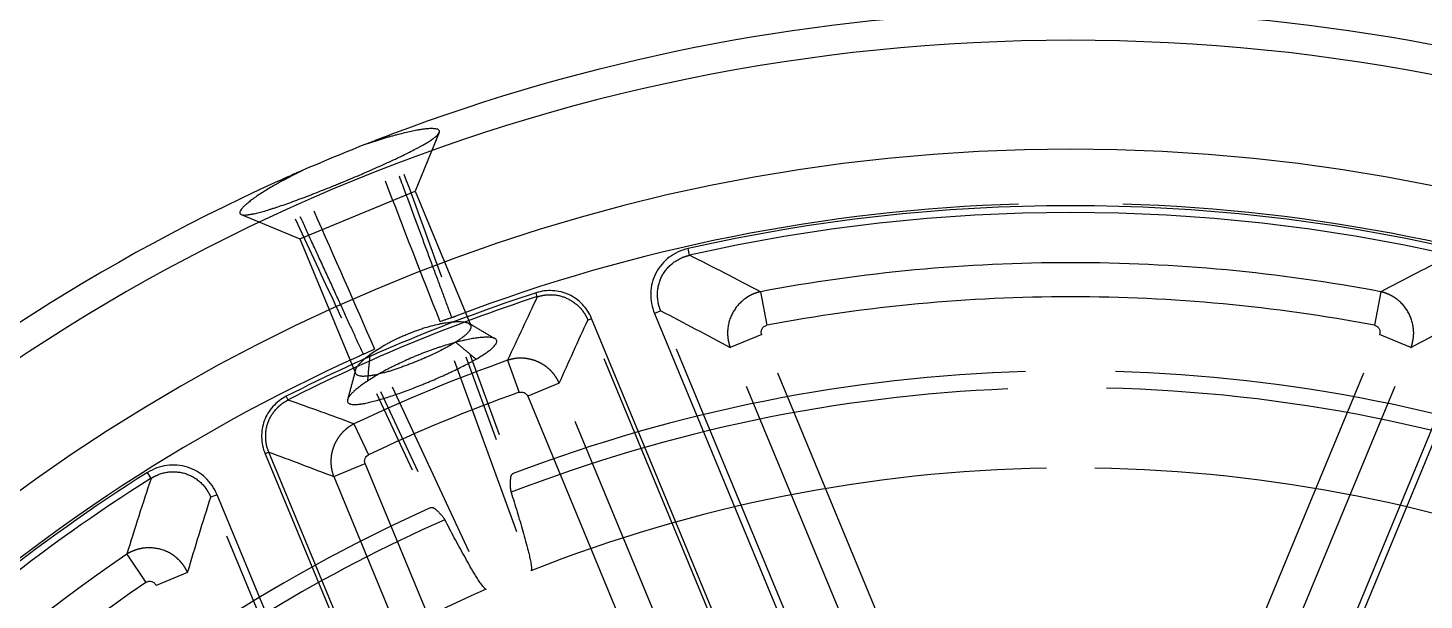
# Model space of a CAD drawing. Header units: millimetres. Extents: x 18 to 755, y 19 to 576.
# Drawn here: x 87.5 to 188.2, y 348 to 389.3 of the extents above; entities that cross this region are included whole.
import ezdxf

# ---------------------------------------------------------------- set-up
doc = ezdxf.new("R2010")
doc.units = ezdxf.units.MM
doc.layers.add('1', color=7, linetype='Continuous', true_color=0xffffff)

msp = doc.modelspace()

# ---------------------------------------------------------------- linework, layer by layer
at = {"layer": '1', "color": 7, "lineweight": -3}
for p, q in [((117.15, 381.75), (115.4, 377.52)), ((107.08, 374.08), (115.4, 377.52)), ((115.4, 377.52), (119.42, 367.82)), ((102.86, 375.83), (107.08, 374.08)), ((107.08, 374.08), (111.1, 364.37)), ((135.21, 372.89), (135.1, 373.37)), ((124.22, 369.89), (124.13, 370.17)), ((140.33, 370.26), (140.79, 367.84)), ((185.09, 370.26), (184.64, 367.84)), ((133.13, 368.88), (132.68, 368.69)), ((118.34, 368.5), (118.34, 368.5)), ((127.87, 368.21), (128.14, 368.33)), ((141.3, 336.55), (128.14, 368.33)), ((132.68, 368.69), (145.59, 337.51)), ((179.83, 337.51), (192.74, 368.69)), ((140.42, 367.16), (138.15, 366.22)), ((187.27, 366.22), (185, 367.16)), ((144.9, 340.47), (134.28, 366.1)), ((191.14, 366.1), (180.53, 340.47)), ((111.38, 365.62), (111.38, 365.62)), ((122.74, 352.94), (118.24, 365.27)), ((119.07, 365.57), (121.25, 359.6)), ((119.37, 365.68), (121.46, 359.95)), ((122.08, 365.31), (122.91, 362.99)), ((129.02, 365.44), (139.88, 339.21)), ((150.52, 342.79), (141.57, 364.39)), ((183.85, 364.39), (174.9, 342.79)), ((115.22, 357.37), (112.65, 362.9)), ((115.62, 357.27), (112.93, 363.03)), ((113.74, 363.4), (119.27, 351.51)), ((125.81, 363.66), (123.53, 362.72)), ((139.3, 363.45), (148.24, 341.85)), ((177.18, 341.85), (186.13, 363.45)), ((106.24, 362.44), (106.1, 362.71)), ((123.53, 362.72), (148.3, 302.91)), ((110.99, 360.72), (112.05, 358.49)), ((149.43, 306.62), (126.95, 360.89)), ((104.85, 358.68), (104.58, 358.57)), ((104.58, 358.57), (117.74, 326.79)), ((116.86, 329.67), (104.85, 358.68)), ((109.53, 356.92), (111.8, 357.86)), ((136.58, 298.05), (111.8, 357.86)), ((96.35, 356.79), (96.09, 357.21)), ((109.53, 356.92), (133.15, 299.88)), ((101.11, 355.61), (100.66, 355.42)), ((114.02, 324.44), (101.11, 355.61)), ((101.8, 352.65), (112.42, 327.02)), ((94.59, 351.31), (95.98, 349.28)), ((98.99, 350), (96.71, 349.06))]:
    msp.add_line(p, q, dxfattribs=at)
for radius, start, end in [(139, 91.7992, 110.7008), (139, 69.2992, 88.2008), (136.86, 90, 270), (136.86, 270, 90), (139, 111.311, 113.689), (129, 90, 270), (129, 270, 90), (139, 114.2992, 133.2008), (125.09, 91.7262, 110.7738), (124.92, 77.2304, 102.7696), (124.43, 77.2304, 102.7696), (125.09, 69.2262, 88.2738), (120.81, 90, 100.6761), (120.81, 79.3239, 90), (124.75, 108.0132, 116.985), (124.46, 108.0132, 116.985), (118.35, 90, 100.6761), (118.35, 79.3239, 90), (125.09, 114.2262, 133.2738), (120.81, 109.6512, 115.347), (113, 91.6481, 110.8519), (113, 69.1481, 88.3519), (118.35, 109.6512, 115.347), (111.79, 92.3205, 111.172), (111.79, 68.828, 88.672), (124.92, 122.2304, 147.7696), (124.43, 122.2304, 147.7696), (106, 90.9437, 111.5563), (106, 68.4437, 89.0563), (113, 114.1481, 133.3519), (111.79, 113.828, 128.4208), (120.81, 124.3239, 145.6761), (118.35, 124.3239, 145.6761), (106, 113.4437, 134.0563)]:
    msp.add_arc((162.71, 251.54), radius, start, end, dxfattribs=at)
for points, knots in [([(117.15, 381.75), (117.16, 381.78), (117.17, 381.81), (117.16, 381.87), (117.13, 381.92), (117.07, 381.96), (117, 381.99), (116.95, 382), (116.88, 382.01), (116.86, 382.01), (116.83, 382.02), (116.78, 382.02), (116.73, 382.02), (116.62, 382.03), (116.46, 382.03), (116.26, 382.01), (116.05, 381.99), (115.94, 381.97), (115.79, 381.95), (115.76, 381.94), (115.69, 381.93), (115.66, 381.93), (115.56, 381.91), (115.5, 381.9), (115.29, 381.86), (115.01, 381.8), (114.7, 381.73), (114.38, 381.65), (114.21, 381.61), (113.99, 381.55), (113.95, 381.54), (113.86, 381.52), (113.81, 381.5), (113.68, 381.47), (113.59, 381.44), (113.31, 381.36), (112.93, 381.25), (112.54, 381.12), (112.14, 380.99), (111.93, 380.92), (111.72, 380.85)], [0, 0, 0, 0, 0.0625, 0.0625, 0.125, 0.1875, 0.1875, 0.25, 0.25, 0.265625, 0.265625, 0.28125, 0.3125, 0.3125, 0.375, 0.4375, 0.4375, 0.5, 0.5, 0.515625, 0.515625, 0.53125, 0.53125, 0.5625, 0.5625, 0.625, 0.6875, 0.6875, 0.75, 0.75, 0.765625, 0.765625, 0.78125, 0.78125, 0.8125, 0.8125, 0.875, 0.9375, 0.9375, 1, 1, 1, 1]), ([(102.86, 375.83), (102.89, 375.81), (102.94, 375.8), (103.04, 375.79), (103.17, 375.79), (103.33, 375.81), (103.46, 375.83), (103.51, 375.83), (103.58, 375.85), (103.61, 375.85), (103.66, 375.86), (103.68, 375.87), (103.82, 375.89), (104.05, 375.95), (104.31, 376.01), (104.58, 376.09), (104.73, 376.13), (104.96, 376.21), (105.03, 376.23), (105.15, 376.27), (105.19, 376.28), (105.28, 376.31), (105.32, 376.32), (105.53, 376.39), (105.88, 376.51), (106.24, 376.64), (106.62, 376.77), (106.82, 376.85), (107.12, 376.96), (107.22, 377), (107.37, 377.05), (107.42, 377.07), (107.53, 377.11), (107.58, 377.13), (107.84, 377.23), (108.26, 377.4), (108.69, 377.57), (109.13, 377.74), (109.35, 377.83), (109.63, 377.94), (109.68, 377.96), (109.8, 378.01), (109.96, 378.08), (110.13, 378.15), (110.46, 378.28), (110.9, 378.47), (111.34, 378.65), (111.66, 378.79), (111.77, 378.84), (111.93, 378.91), (111.99, 378.93), (112.09, 378.98), (112.15, 379), (112.41, 379.12), (112.62, 379.21), (113.02, 379.39), (113.42, 379.57), (113.8, 379.75), (114.03, 379.85), (114.07, 379.88), (114.17, 379.92), (114.21, 379.94), (114.34, 380), (114.43, 380.05), (114.69, 380.17), (115.02, 380.33), (115.31, 380.49), (115.53, 380.6), (115.63, 380.65), (115.73, 380.71), (115.8, 380.74), (115.83, 380.76), (115.99, 380.85), (116.1, 380.92), (116.32, 381.05), (116.52, 381.17), (116.68, 381.29), (116.79, 381.37), (116.82, 381.4), (116.87, 381.43), (116.89, 381.45), (116.92, 381.47), (116.93, 381.48), (117, 381.54), (117.08, 381.63), (117.13, 381.71), (117.15, 381.75)], [0, 0, 0, 0, 0.03125, 0.03125, 0.0625, 0.09375, 0.09375, 0.109375, 0.109375, 0.117188, 0.117188, 0.125, 0.125, 0.15625, 0.1875, 0.1875, 0.21875, 0.21875, 0.234375, 0.234375, 0.242188, 0.242188, 0.25, 0.25, 0.28125, 0.3125, 0.3125, 0.34375, 0.34375, 0.359375, 0.359375, 0.367188, 0.367188, 0.375, 0.375, 0.40625, 0.4375, 0.4375, 0.46875, 0.46875, 0.476563, 0.476563, 0.484375, 0.5, 0.5, 0.53125, 0.5625, 0.5625, 0.578125, 0.578125, 0.585938, 0.585938, 0.59375, 0.59375, 0.625, 0.625, 0.65625, 0.6875, 0.6875, 0.695313, 0.695313, 0.703125, 0.703125, 0.71875, 0.71875, 0.75, 0.78125, 0.78125, 0.796875, 0.804688, 0.804688, 0.8125, 0.8125, 0.84375, 0.84375, 0.875, 0.90625, 0.90625, 0.921875, 0.921875, 0.929688, 0.929688, 0.9375, 0.9375, 0.96875, 1, 1, 1, 1]), ([(113.21, 381.42), (113.18, 381.41), (113.13, 381.39), (113.06, 381.37), (113.01, 381.35), (112.99, 381.34), (112.95, 381.33), (112.93, 381.32), (112.87, 381.29), (112.78, 381.26), (112.69, 381.23), (112.63, 381.2), (112.62, 381.2), (112.6, 381.19), (112.56, 381.18), (112.52, 381.16), (112.45, 381.13), (112.4, 381.11), (112.32, 381.08), (112.3, 381.07), (112.25, 381.05), (112.22, 381.04), (112.19, 381.03)], [0, 0, 0, 0, 0.125, 0.25, 0.25, 0.3125, 0.3125, 0.375, 0.375, 0.5, 0.625, 0.625, 0.65625, 0.65625, 0.6875, 0.75, 0.75, 0.875, 0.875, 0.9375, 0.9375, 1, 1, 1, 1]), ([(113.21, 381.42), (113.23, 381.43), (113.25, 381.44), (113.29, 381.45), (113.3, 381.46), (113.33, 381.47), (113.36, 381.48), (113.4, 381.5), (113.42, 381.51), (113.43, 381.51), (113.45, 381.52), (113.46, 381.52), (113.48, 381.53), (113.5, 381.54), (113.54, 381.55), (113.56, 381.56), (113.58, 381.56)], [0, 0, 0, 0, 0.25, 0.25, 0.375, 0.375, 0.5, 0.625, 0.625, 0.6875, 0.6875, 0.75, 0.75, 0.875, 0.875, 1, 1, 1, 1]), ([(107.33, 379.03), (107.13, 378.93), (106.94, 378.84), (106.56, 378.65), (106.19, 378.46), (105.85, 378.27), (105.59, 378.13), (105.47, 378.06), (105.35, 377.99), (105.27, 377.95), (105.23, 377.92), (105.03, 377.81), (104.88, 377.72), (104.6, 377.55), (104.33, 377.38), (104.09, 377.22), (103.91, 377.1), (103.86, 377.06), (103.78, 377.01), (103.75, 376.99), (103.7, 376.95), (103.68, 376.93), (103.55, 376.84), (103.46, 376.77), (103.3, 376.64), (103.15, 376.51), (103.03, 376.4), (102.95, 376.32), (102.93, 376.29), (102.9, 376.25), (102.89, 376.24), (102.87, 376.22), (102.86, 376.2), (102.82, 376.15), (102.79, 376.1), (102.76, 376.03), (102.74, 375.96), (102.76, 375.91), (102.8, 375.86), (102.82, 375.84), (102.86, 375.83)], [0, 0, 0, 0, 0.0625, 0.0625, 0.125, 0.1875, 0.1875, 0.21875, 0.234375, 0.234375, 0.25, 0.25, 0.3125, 0.3125, 0.375, 0.4375, 0.4375, 0.46875, 0.46875, 0.484375, 0.484375, 0.5, 0.5, 0.5625, 0.5625, 0.625, 0.6875, 0.6875, 0.71875, 0.71875, 0.734375, 0.734375, 0.75, 0.75, 0.8125, 0.8125, 0.875, 0.9375, 0.9375, 1, 1, 1, 1]), ([(105.51, 378.22), (105.53, 378.23), (105.55, 378.24), (105.58, 378.26), (105.6, 378.26), (105.65, 378.29), (105.69, 378.3), (105.73, 378.32), (105.75, 378.33), (105.78, 378.34), (105.8, 378.36), (105.83, 378.37), (105.85, 378.38), (105.86, 378.38), (105.87, 378.38)], [0, 0, 0, 0, 0.125, 0.125, 0.25, 0.25, 0.5, 0.5, 0.625, 0.625, 0.75, 0.875, 0.875, 1, 1, 1, 1]), ([(106.86, 378.83), (106.81, 378.8), (106.76, 378.78), (106.66, 378.74), (106.61, 378.72), (106.54, 378.68), (106.52, 378.67), (106.47, 378.65), (106.45, 378.64), (106.38, 378.61), (106.29, 378.57), (106.2, 378.53), (106.15, 378.51), (106.14, 378.51), (106.12, 378.5), (106.1, 378.49), (106.07, 378.47), (106.02, 378.45), (105.98, 378.43), (105.94, 378.41), (105.92, 378.41), (105.9, 378.4), (105.88, 378.39), (105.87, 378.38)], [0, 0, 0, 0, 0.125, 0.125, 0.25, 0.25, 0.3125, 0.3125, 0.375, 0.375, 0.5, 0.625, 0.625, 0.65625, 0.65625, 0.6875, 0.75, 0.75, 0.875, 0.875, 0.9375, 0.9375, 1, 1, 1, 1]), ([(114.25, 378.61), (114.33, 378.39), (114.55, 377.81), (114.89, 376.88), (115.29, 375.81), (115.67, 374.78), (116.04, 373.78), (116.4, 372.8), (116.75, 371.86), (117.09, 370.95), (117.42, 370.07), (117.73, 369.22), (117.94, 368.66), (118.04, 368.39)], [0, 0, 0, 0, 0.063697, 0.170721, 0.274768, 0.375839, 0.473933, 0.569052, 0.661194, 0.75036, 0.83655, 0.919763, 1, 1, 1, 1]), ([(110.11, 368.34), (109.9, 368.79), (109.69, 369.24), (108.58, 371.63), (107.68, 373.57), (106.78, 375.5)], [0, 0, 0, 0, 0.189502, 0.189502, 1, 1, 1, 1]), ([(111.67, 365.75), (111.55, 366.02), (111.3, 366.55), (110.92, 367.38), (110.53, 368.23), (110.13, 369.11), (109.71, 370.03), (109.28, 370.97), (108.83, 371.94), (108.37, 372.94), (107.9, 373.97), (107.48, 374.88), (107.22, 375.45), (107.12, 375.66)], [0, 0, 0, 0, 0.080058, 0.163122, 0.249192, 0.338269, 0.430351, 0.52544, 0.623534, 0.724635, 0.828742, 0.935855, 1, 1, 1, 1]), ([(135.1, 373.37), (134.85, 373.31), (134.62, 373.23), (134.16, 373.02), (133.95, 372.89), (133.55, 372.59), (133.37, 372.42), (133.04, 372.03), (132.9, 371.82), (132.67, 371.38), (132.58, 371.14), (132.45, 370.66), (132.42, 370.41), (132.4, 369.91), (132.42, 369.65), (132.51, 369.16), (132.58, 368.92), (132.68, 368.69)], [0, 0, 0, 0, 0.125, 0.125, 0.25, 0.25, 0.375, 0.375, 0.5, 0.5, 0.625, 0.625, 0.75, 0.75, 0.875, 0.875, 1, 1, 1, 1]), ([(133.13, 368.88), (133.13, 368.88), (133.12, 368.9), (133.11, 368.93), (133.1, 368.96), (133.09, 368.98), (133.08, 369.01), (133.07, 369.04), (133.06, 369.06), (133.05, 369.09), (133.04, 369.12), (133.03, 369.14), (133.03, 369.17), (133.02, 369.19), (133.01, 369.22), (133, 369.25), (133, 369.27), (132.99, 369.3), (132.98, 369.32), (132.98, 369.35), (132.97, 369.37), (132.97, 369.4), (132.96, 369.42), (132.95, 369.45), (132.95, 369.47), (132.94, 369.54), (132.92, 369.66), (132.9, 369.82), (132.89, 369.98), (132.89, 370.2), (132.92, 370.46), (132.98, 370.78), (133.08, 371.09), (133.21, 371.38), (133.37, 371.65), (133.56, 371.91), (133.79, 372.15), (134, 372.32), (134.17, 372.45), (134.31, 372.53), (134.45, 372.61), (134.56, 372.67), (134.64, 372.7), (134.68, 372.72), (134.72, 372.74), (134.77, 372.76), (134.81, 372.77), (134.86, 372.79), (134.91, 372.8), (134.96, 372.82), (135, 372.84), (135.05, 372.85), (135.11, 372.86), (135.16, 372.88), (135.19, 372.88), (135.21, 372.89)], [0, 0, 0, 0, 0.005659, 0.011286, 0.016878, 0.022437, 0.02796, 0.033448, 0.038899, 0.044313, 0.049689, 0.055026, 0.060325, 0.065584, 0.070802, 0.075979, 0.081115, 0.086208, 0.091258, 0.096265, 0.101228, 0.106146, 0.111019, 0.115846, 0.120626, 0.12536, 0.157659, 0.189335, 0.220311, 0.250518, 0.314126, 0.377185, 0.439354, 0.500319, 0.561196, 0.623295, 0.686301, 0.749876, 0.780092, 0.811087, 0.842791, 0.875128, 0.88387, 0.892769, 0.901823, 0.911026, 0.920377, 0.929871, 0.939504, 0.949273, 0.959173, 0.9692, 0.979349, 0.989618, 1, 1, 1, 1]), ([(128.14, 368.33), (128.06, 368.52), (127.97, 368.69), (127.75, 369.03), (127.62, 369.19), (127.34, 369.49), (127.19, 369.62), (126.86, 369.85), (126.69, 369.96), (126.32, 370.13), (126.13, 370.19), (125.74, 370.29), (125.53, 370.32), (125.13, 370.34), (124.93, 370.34), (124.53, 370.28), (124.33, 370.24), (124.13, 370.17)], [0, 0, 0, 0, 0.125, 0.125, 0.25, 0.25, 0.375, 0.375, 0.5, 0.5, 0.625, 0.625, 0.75, 0.75, 0.875, 0.875, 1, 1, 1, 1]), ([(124.22, 369.89), (124.23, 369.9), (124.25, 369.9), (124.27, 369.91), (124.3, 369.92), (124.32, 369.92), (124.35, 369.93), (124.37, 369.94), (124.4, 369.94), (124.42, 369.95), (124.44, 369.96), (124.47, 369.96), (124.49, 369.97), (124.52, 369.97), (124.54, 369.98), (124.57, 369.98), (124.59, 369.99), (124.62, 369.99), (124.64, 370), (124.66, 370), (124.69, 370.01), (124.71, 370.01), (124.74, 370.01), (124.76, 370.02), (124.78, 370.02), (124.81, 370.02), (124.83, 370.03), (124.86, 370.03), (124.88, 370.03), (124.9, 370.03), (124.93, 370.03), (124.95, 370.04), (124.97, 370.04), (125, 370.04), (125.02, 370.04), (125.04, 370.04), (125.07, 370.04), (125.09, 370.04), (125.11, 370.04), (125.14, 370.04), (125.16, 370.04), (125.18, 370.04), (125.2, 370.04), (125.23, 370.04), (125.25, 370.04), (125.27, 370.04), (125.29, 370.04), (125.4, 370.04), (125.59, 370.02), (125.87, 369.96), (126.13, 369.88), (126.38, 369.78), (126.62, 369.65), (126.85, 369.5), (127.07, 369.33), (127.22, 369.19), (127.3, 369.1), (127.34, 369.07), (127.37, 369.03), (127.4, 368.99), (127.43, 368.95), (127.47, 368.91), (127.5, 368.87), (127.53, 368.83), (127.56, 368.79), (127.59, 368.74), (127.62, 368.7), (127.64, 368.65), (127.67, 368.61), (127.7, 368.56), (127.73, 368.51), (127.75, 368.47), (127.78, 368.42), (127.8, 368.37), (127.82, 368.32), (127.85, 368.27), (127.86, 368.23), (127.87, 368.21)], [0, 0, 0, 0, 0.00581, 0.011608, 0.017395, 0.02317, 0.028932, 0.034682, 0.040418, 0.046141, 0.051851, 0.057546, 0.063227, 0.068893, 0.074544, 0.080179, 0.085799, 0.091402, 0.096989, 0.102559, 0.108113, 0.113648, 0.119166, 0.124666, 0.130148, 0.13561, 0.141054, 0.146479, 0.151884, 0.157269, 0.162634, 0.167978, 0.173302, 0.178605, 0.183886, 0.189146, 0.194383, 0.199599, 0.204792, 0.209963, 0.215111, 0.220235, 0.225337, 0.230414, 0.235468, 0.240497, 0.245503, 0.250483, 0.313717, 0.376586, 0.438835, 0.500224, 0.561617, 0.623872, 0.686748, 0.749991, 0.760914, 0.771952, 0.783105, 0.794369, 0.805741, 0.817219, 0.828801, 0.840482, 0.852261, 0.864134, 0.876098, 0.88815, 0.900286, 0.912503, 0.924798, 0.937167, 0.949607, 0.962113, 0.974684, 0.987314, 1, 1, 1, 1]), ([(140.33, 370.26), (140.32, 370.25), (140.3, 370.25), (140.28, 370.24), (140.25, 370.24), (140.23, 370.23), (140.2, 370.22), (140.17, 370.22), (140.15, 370.21), (140.12, 370.2), (140.1, 370.19), (140.07, 370.19), (140.05, 370.18), (140.02, 370.17), (140, 370.16), (139.97, 370.15), (139.95, 370.14), (139.93, 370.14), (139.9, 370.13), (139.88, 370.12), (139.85, 370.11), (139.83, 370.1), (139.81, 370.09), (139.78, 370.08), (139.76, 370.07), (139.74, 370.06), (139.72, 370.05), (139.69, 370.04), (139.67, 370.03), (139.65, 370.02), (139.63, 370), (139.61, 369.99), (139.58, 369.98), (139.56, 369.97), (139.54, 369.96), (139.52, 369.95), (139.5, 369.94), (139.48, 369.92), (139.46, 369.91), (139.44, 369.9), (139.42, 369.89), (139.4, 369.88), (139.38, 369.86), (139.36, 369.85), (139.34, 369.84), (139.32, 369.83), (139.31, 369.81), (139.29, 369.8), (139.27, 369.79), (139.25, 369.78), (139.23, 369.76), (139.22, 369.75), (139.2, 369.74), (139.18, 369.73), (139.08, 369.65), (138.91, 369.5), (138.68, 369.27), (138.49, 369.01), (138.32, 368.73), (138.18, 368.44), (138.07, 368.14), (138, 367.82), (137.97, 367.59), (137.96, 367.45), (137.96, 367.4), (137.96, 367.36), (137.96, 367.31), (137.96, 367.27), (137.96, 367.22), (137.96, 367.18), (137.96, 367.13), (137.96, 367.08), (137.97, 367.03), (137.97, 366.98), (137.97, 366.93), (137.98, 366.88), (137.99, 366.83), (138, 366.78), (138, 366.73), (138.01, 366.68), (138.03, 366.63), (138.04, 366.58), (138.05, 366.53), (138.06, 366.48), (138.08, 366.43), (138.09, 366.37), (138.11, 366.32), (138.13, 366.27), (138.14, 366.24), (138.15, 366.22)], [0, 0, 0, 0, 0.005214, 0.010417, 0.015608, 0.020787, 0.025954, 0.031108, 0.036248, 0.041374, 0.046486, 0.051583, 0.056664, 0.06173, 0.066779, 0.071811, 0.076826, 0.081824, 0.086803, 0.091764, 0.096705, 0.101628, 0.10653, 0.111412, 0.116273, 0.121113, 0.125932, 0.130728, 0.135502, 0.140253, 0.144981, 0.149686, 0.154366, 0.159022, 0.163653, 0.168259, 0.17284, 0.177394, 0.181923, 0.186425, 0.1909, 0.195347, 0.199767, 0.204159, 0.208523, 0.212858, 0.217165, 0.221442, 0.225689, 0.229907, 0.234095, 0.238252, 0.242379, 0.246475, 0.250539, 0.313975, 0.377045, 0.439327, 0.500425, 0.561427, 0.623616, 0.6866, 0.749954, 0.758257, 0.766687, 0.775244, 0.783923, 0.792724, 0.801643, 0.810677, 0.819824, 0.829081, 0.838444, 0.847912, 0.857479, 0.867144, 0.876903, 0.886752, 0.896688, 0.906707, 0.916806, 0.92698, 0.937227, 0.947541, 0.957921, 0.96836, 0.978856, 0.989404, 1, 1, 1, 1]), ([(187.27, 366.22), (187.28, 366.23), (187.28, 366.25), (187.29, 366.27), (187.3, 366.3), (187.31, 366.32), (187.32, 366.35), (187.33, 366.37), (187.33, 366.4), (187.34, 366.42), (187.35, 366.45), (187.36, 366.47), (187.36, 366.5), (187.37, 366.52), (187.38, 366.55), (187.38, 366.57), (187.39, 366.6), (187.39, 366.62), (187.4, 366.65), (187.41, 366.67), (187.41, 366.7), (187.42, 366.72), (187.42, 366.75), (187.42, 366.77), (187.43, 366.8), (187.43, 366.82), (187.44, 366.85), (187.44, 366.87), (187.44, 366.9), (187.45, 366.92), (187.45, 366.95), (187.45, 366.97), (187.45, 367), (187.46, 367.02), (187.46, 367.04), (187.46, 367.07), (187.46, 367.09), (187.46, 367.11), (187.46, 367.14), (187.46, 367.16), (187.46, 367.18), (187.47, 367.21), (187.47, 367.23), (187.47, 367.25), (187.47, 367.28), (187.47, 367.3), (187.47, 367.32), (187.47, 367.34), (187.47, 367.36), (187.46, 367.39), (187.46, 367.41), (187.46, 367.43), (187.46, 367.45), (187.46, 367.47), (187.45, 367.6), (187.42, 367.82), (187.35, 368.14), (187.24, 368.45), (187.1, 368.74), (186.93, 369.01), (186.74, 369.27), (186.51, 369.51), (186.33, 369.66), (186.22, 369.74), (186.19, 369.77), (186.15, 369.79), (186.11, 369.82), (186.07, 369.84), (186.03, 369.87), (185.99, 369.89), (185.95, 369.92), (185.91, 369.94), (185.87, 369.96), (185.83, 369.99), (185.78, 370.01), (185.74, 370.03), (185.69, 370.05), (185.65, 370.07), (185.6, 370.09), (185.55, 370.11), (185.5, 370.13), (185.45, 370.15), (185.4, 370.17), (185.35, 370.19), (185.3, 370.2), (185.25, 370.22), (185.2, 370.23), (185.14, 370.24), (185.11, 370.25), (185.09, 370.26)], [0, 0, 0, 0, 0.005214, 0.010417, 0.015608, 0.020787, 0.025953, 0.031107, 0.036247, 0.041373, 0.046484, 0.051581, 0.056662, 0.061728, 0.066777, 0.071809, 0.076824, 0.081822, 0.086801, 0.091762, 0.096703, 0.101625, 0.106528, 0.11141, 0.116271, 0.121111, 0.125929, 0.130726, 0.1355, 0.140251, 0.144979, 0.149684, 0.154364, 0.15902, 0.163651, 0.168257, 0.172838, 0.177393, 0.181921, 0.186423, 0.190898, 0.195346, 0.199766, 0.204158, 0.208522, 0.212857, 0.217164, 0.221441, 0.225689, 0.229907, 0.234094, 0.238252, 0.242379, 0.246475, 0.250539, 0.313972, 0.377041, 0.439324, 0.500425, 0.561424, 0.623613, 0.686597, 0.749954, 0.758256, 0.766687, 0.775243, 0.783922, 0.792723, 0.801641, 0.810675, 0.819822, 0.829079, 0.838442, 0.84791, 0.857477, 0.867142, 0.876901, 0.88675, 0.896685, 0.906705, 0.916803, 0.926978, 0.937225, 0.94754, 0.957919, 0.968359, 0.978855, 0.989403, 1, 1, 1, 1]), ([(112.14, 365.72), (112.27, 365.82), (112.41, 365.92), (112.72, 366.12), (112.88, 366.22), (113.09, 366.34), (113.13, 366.37), (113.2, 366.4), (113.22, 366.42), (113.27, 366.44), (113.38, 366.5), (113.49, 366.57), (113.77, 366.71), (113.96, 366.81), (114.25, 366.94), (114.35, 366.99), (114.5, 367.06), (114.55, 367.08), (114.66, 367.12), (114.71, 367.14), (114.96, 367.25), (115.16, 367.33), (115.47, 367.44), (115.57, 367.48), (115.72, 367.53), (115.77, 367.55), (115.87, 367.58), (115.92, 367.6), (116.18, 367.68), (116.37, 367.74), (116.76, 367.84), (116.95, 367.89), (117.15, 367.93), (117.18, 367.94), (117.22, 367.95), (117.29, 367.96), (117.44, 367.99), (117.57, 368.01), (117.82, 368.05), (117.97, 368.07), (118.16, 368.09), (118.19, 368.09), (118.26, 368.09), (118.3, 368.1), (118.4, 368.1), (118.47, 368.1), (118.66, 368.1), (118.77, 368.1), (118.92, 368.08), (118.97, 368.07), (119.02, 368.06), (119.03, 368.06), (119.05, 368.05), (119.06, 368.05), (119.1, 368.04), (119.11, 368.03), (119.21, 368), (119.27, 367.97), (119.36, 367.9), (119.4, 367.86), (119.42, 367.82)], [0, 0, 0, 0, 0.0625, 0.0625, 0.125, 0.125, 0.140625, 0.140625, 0.148438, 0.148438, 0.15625, 0.1875, 0.1875, 0.25, 0.25, 0.28125, 0.28125, 0.296875, 0.296875, 0.3125, 0.3125, 0.375, 0.375, 0.40625, 0.40625, 0.421875, 0.421875, 0.4375, 0.4375, 0.5, 0.5, 0.5625, 0.5625, 0.570312, 0.570312, 0.578125, 0.59375, 0.625, 0.625, 0.6875, 0.6875, 0.703125, 0.703125, 0.71875, 0.71875, 0.75, 0.75, 0.8125, 0.8125, 0.84375, 0.84375, 0.851563, 0.851563, 0.859375, 0.859375, 0.875, 0.875, 0.9375, 0.9375, 1, 1, 1, 1]), ([(118.04, 368.39), (117.99, 368.37), (117.93, 368.35), (117.8, 368.3), (117.73, 368.28), (117.59, 368.23), (117.52, 368.2), (117.36, 368.14), (117.29, 368.12), (117.21, 368.09)], [0, 0, 0, 0, 0.25, 0.25, 0.5, 0.5, 0.75, 0.75, 1, 1, 1, 1]), ([(118.04, 368.39), (118.05, 368.39), (118.06, 368.4), (118.08, 368.41), (118.1, 368.41), (118.13, 368.42), (118.15, 368.43), (118.19, 368.44), (118.21, 368.45), (118.23, 368.46), (118.25, 368.46), (118.29, 368.48), (118.31, 368.49), (118.34, 368.5)], [0, 0, 0, 0, 0.125, 0.125, 0.25, 0.25, 0.5, 0.5, 0.625, 0.625, 0.75, 0.75, 1, 1, 1, 1]), ([(119.42, 367.82), (119.43, 367.78), (119.44, 367.75), (119.43, 367.67), (119.42, 367.63), (119.39, 367.55), (119.37, 367.5), (119.33, 367.44), (119.32, 367.43), (119.3, 367.41), (119.29, 367.4), (119.26, 367.36), (119.24, 367.33), (119.17, 367.26), (119.12, 367.2), (119, 367.1), (118.93, 367.04), (118.82, 366.95), (118.78, 366.93), (118.72, 366.88), (118.7, 366.87), (118.66, 366.84), (118.64, 366.82), (118.53, 366.74), (118.43, 366.68), (118.33, 366.62)], [0, 0, 0, 0, 0.125, 0.125, 0.25, 0.25, 0.375, 0.375, 0.40625, 0.40625, 0.4375, 0.4375, 0.5, 0.5, 0.625, 0.625, 0.75, 0.75, 0.8125, 0.8125, 0.84375, 0.84375, 0.875, 0.875, 1, 1, 1, 1]), ([(140.42, 367.16), (140.39, 367.23), (140.38, 367.3), (140.39, 367.45), (140.41, 367.52), (140.48, 367.65), (140.53, 367.71), (140.65, 367.79), (140.71, 367.82), (140.79, 367.84)], [0, 0, 0, 0, 0.25, 0.25, 0.5, 0.5, 0.75, 0.75, 1, 1, 1, 1]), ([(184.64, 367.84), (184.71, 367.82), (184.78, 367.79), (184.89, 367.71), (184.94, 367.65), (185.01, 367.52), (185.03, 367.45), (185.04, 367.3), (185.03, 367.23), (185, 367.16)], [0, 0, 0, 0, 0.25, 0.25, 0.5, 0.5, 0.75, 0.75, 1, 1, 1, 1]), ([(119.8, 365.39), (119.93, 365.46), (120.05, 365.53), (120.26, 365.67), (120.37, 365.73), (120.56, 365.86), (120.64, 365.92), (120.74, 366), (120.76, 366.01), (120.8, 366.04), (120.82, 366.06), (120.87, 366.1), (120.91, 366.13), (121, 366.22), (121.06, 366.27), (121.15, 366.37), (121.19, 366.42), (121.24, 366.49), (121.25, 366.51), (121.26, 366.54), (121.27, 366.55), (121.28, 366.57), (121.28, 366.58), (121.3, 366.63), (121.3, 366.67), (121.29, 366.74), (121.28, 366.77), (121.24, 366.83), (121.21, 366.85), (121.16, 366.88), (121.15, 366.88), (121.13, 366.89), (121.12, 366.9), (121.08, 366.91), (121.06, 366.92), (120.98, 366.94), (120.91, 366.95), (120.77, 366.97), (120.7, 366.97), (120.52, 366.98), (120.43, 366.97), (120.23, 366.96), (120.12, 366.95), (119.89, 366.92), (119.77, 366.91), (119.52, 366.87), (119.38, 366.84), (119.17, 366.8), (119.1, 366.79), (118.99, 366.76), (118.96, 366.75), (118.88, 366.74), (118.69, 366.69), (118.5, 366.65), (118.19, 366.56), (118.02, 366.52), (117.69, 366.42), (117.52, 366.37), (117.3, 366.3), (117.26, 366.28), (117.17, 366.25), (117.04, 366.21), (116.91, 366.17), (116.65, 366.07), (116.47, 366.01), (116.11, 365.88), (115.93, 365.81), (115.71, 365.72), (115.66, 365.7), (115.57, 365.66), (115.53, 365.65), (115.39, 365.59), (115.3, 365.55), (115.04, 365.44), (114.86, 365.36), (114.52, 365.2), (114.34, 365.12), (114.09, 365), (114.01, 364.96), (113.88, 364.9), (113.84, 364.88), (113.76, 364.84), (113.55, 364.73), (113.36, 364.63), (113.05, 364.46), (112.9, 364.38), (112.62, 364.22), (112.48, 364.13), (112.21, 363.97), (112.09, 363.89), (111.96, 363.81)], [0, 0, 0, 0, 0.03125, 0.03125, 0.0625, 0.0625, 0.09375, 0.09375, 0.101563, 0.101563, 0.109375, 0.109375, 0.125, 0.125, 0.15625, 0.15625, 0.1875, 0.1875, 0.203125, 0.203125, 0.210938, 0.210938, 0.21875, 0.21875, 0.25, 0.25, 0.28125, 0.28125, 0.3125, 0.3125, 0.320313, 0.320313, 0.328125, 0.328125, 0.34375, 0.34375, 0.375, 0.375, 0.40625, 0.40625, 0.4375, 0.4375, 0.46875, 0.46875, 0.5, 0.5, 0.53125, 0.53125, 0.546875, 0.546875, 0.554688, 0.554688, 0.5625, 0.59375, 0.59375, 0.625, 0.625, 0.65625, 0.65625, 0.664063, 0.664063, 0.671875, 0.6875, 0.6875, 0.71875, 0.71875, 0.75, 0.75, 0.757813, 0.757813, 0.765625, 0.765625, 0.78125, 0.78125, 0.8125, 0.8125, 0.84375, 0.84375, 0.859375, 0.859375, 0.867188, 0.867188, 0.875, 0.90625, 0.90625, 0.9375, 0.9375, 0.96875, 0.96875, 1, 1, 1, 1]), ([(118.33, 366.62), (118.19, 366.53), (118.04, 366.44), (117.81, 366.31), (117.73, 366.27), (117.6, 366.2), (117.56, 366.18), (117.47, 366.13), (117.43, 366.11), (117.21, 365.99), (117.03, 365.9), (116.65, 365.72), (116.46, 365.64), (116.24, 365.54), (116.21, 365.53), (116.16, 365.5), (116.14, 365.49), (116.06, 365.46), (116.01, 365.44), (115.86, 365.37), (115.76, 365.33), (115.46, 365.2), (115.26, 365.12), (114.96, 365.01), (114.86, 364.97), (114.65, 364.89), (114.55, 364.86), (114.26, 364.75), (114.06, 364.68), (113.78, 364.59), (113.69, 364.56), (113.55, 364.52), (113.5, 364.5), (113.41, 364.48), (113.37, 364.46), (113.14, 364.4), (112.97, 364.36), (112.65, 364.28), (112.5, 364.25), (112.34, 364.22), (112.32, 364.21), (112.28, 364.21), (112.23, 364.2), (112.18, 364.19), (112.08, 364.18), (112.02, 364.17), (111.84, 364.15), (111.73, 364.15), (111.61, 364.15), (111.58, 364.15), (111.54, 364.16), (111.51, 364.16), (111.45, 364.17), (111.41, 364.17), (111.3, 364.2), (111.24, 364.23), (111.15, 364.29), (111.12, 364.33), (111.1, 364.37)], [0, 0, 0, 0, 0.0625, 0.0625, 0.09375, 0.09375, 0.109375, 0.109375, 0.125, 0.125, 0.1875, 0.1875, 0.25, 0.25, 0.257812, 0.257812, 0.265625, 0.265625, 0.28125, 0.28125, 0.3125, 0.3125, 0.375, 0.375, 0.40625, 0.40625, 0.4375, 0.4375, 0.5, 0.5, 0.53125, 0.53125, 0.546875, 0.546875, 0.5625, 0.5625, 0.625, 0.625, 0.6875, 0.6875, 0.695312, 0.695312, 0.703125, 0.71875, 0.71875, 0.75, 0.75, 0.8125, 0.8125, 0.828125, 0.828125, 0.84375, 0.84375, 0.875, 0.875, 0.9375, 0.9375, 1, 1, 1, 1]), ([(111.67, 365.75), (111.66, 365.75), (111.65, 365.74), (111.63, 365.73), (111.62, 365.73), (111.58, 365.71), (111.56, 365.7), (111.52, 365.68), (111.51, 365.68), (111.49, 365.66), (111.47, 365.66), (111.43, 365.64), (111.41, 365.63), (111.38, 365.62)], [0, 0, 0, 0, 0.125, 0.125, 0.25, 0.25, 0.5, 0.5, 0.625, 0.625, 0.75, 0.75, 1, 1, 1, 1]), ([(111.67, 365.75), (111.72, 365.78), (111.78, 365.8), (111.9, 365.86), (111.97, 365.89), (112.11, 365.96), (112.18, 365.99), (112.32, 366.06), (112.4, 366.09), (112.47, 366.12)], [0, 0, 0, 0, 0.25, 0.25, 0.5, 0.5, 0.75, 0.75, 1, 1, 1, 1]), ([(111.96, 363.81), (111.84, 363.73), (111.73, 363.65), (111.52, 363.5), (111.42, 363.42), (111.24, 363.28), (111.15, 363.21), (111.06, 363.13), (111.04, 363.11), (111, 363.08), (110.98, 363.06), (110.93, 363.01), (110.83, 362.92), (110.75, 362.83), (110.66, 362.72), (110.63, 362.66), (110.58, 362.59), (110.56, 362.55), (110.55, 362.52), (110.54, 362.5), (110.54, 362.48), (110.52, 362.43), (110.52, 362.39), (110.52, 362.32), (110.53, 362.29), (110.57, 362.23), (110.6, 362.21), (110.66, 362.18), (110.68, 362.17), (110.71, 362.16), (110.72, 362.16), (110.75, 362.15), (110.81, 362.13), (110.88, 362.12), (111.02, 362.12), (111.1, 362.12), (111.26, 362.13), (111.35, 362.14), (111.48, 362.15), (111.5, 362.16), (111.55, 362.17), (111.63, 362.18), (111.71, 362.19), (111.88, 362.22), (112, 362.25), (112.24, 362.31), (112.38, 362.34), (112.58, 362.39), (112.65, 362.41), (112.76, 362.44), (112.79, 362.45), (112.87, 362.47), (113.05, 362.53), (113.24, 362.58), (113.55, 362.68), (113.71, 362.74), (114.04, 362.85), (114.21, 362.91), (114.42, 362.98), (114.46, 363), (114.55, 363.03), (114.59, 363.05), (114.72, 363.09), (114.81, 363.13), (115.07, 363.22), (115.25, 363.29), (115.6, 363.43), (115.78, 363.5), (116.01, 363.59), (116.05, 363.61), (116.14, 363.65), (116.19, 363.67), (116.32, 363.72), (116.41, 363.76), (116.68, 363.87), (116.86, 363.95), (117.2, 364.1), (117.38, 364.18), (117.63, 364.29), (117.76, 364.35), (117.89, 364.41), (117.97, 364.45), (118.01, 364.47), (118.22, 364.57), (118.38, 364.64), (118.69, 364.8), (118.84, 364.87), (119.13, 365.02), (119.28, 365.1), (119.45, 365.19), (119.48, 365.21), (119.55, 365.25), (119.65, 365.3), (119.74, 365.35), (119.8, 365.39)], [0, 0, 0, 0, 0.03125, 0.03125, 0.0625, 0.0625, 0.09375, 0.09375, 0.101563, 0.101563, 0.109375, 0.109375, 0.125, 0.15625, 0.15625, 0.1875, 0.1875, 0.203125, 0.210938, 0.210938, 0.21875, 0.21875, 0.25, 0.25, 0.28125, 0.28125, 0.3125, 0.3125, 0.328125, 0.328125, 0.335938, 0.335938, 0.34375, 0.375, 0.375, 0.40625, 0.40625, 0.4375, 0.4375, 0.445313, 0.445313, 0.453125, 0.46875, 0.46875, 0.5, 0.5, 0.53125, 0.53125, 0.546875, 0.546875, 0.554688, 0.554688, 0.5625, 0.59375, 0.59375, 0.625, 0.625, 0.65625, 0.65625, 0.664063, 0.664063, 0.671875, 0.671875, 0.6875, 0.6875, 0.71875, 0.71875, 0.75, 0.75, 0.757813, 0.757813, 0.765625, 0.765625, 0.78125, 0.78125, 0.8125, 0.8125, 0.84375, 0.84375, 0.859375, 0.867188, 0.867188, 0.875, 0.875, 0.90625, 0.90625, 0.9375, 0.9375, 0.96875, 0.96875, 0.976563, 0.976563, 0.984375, 1, 1, 1, 1]), ([(111.1, 364.37), (111.09, 364.41), (111.08, 364.44), (111.08, 364.52), (111.09, 364.57), (111.12, 364.66), (111.14, 364.71), (111.18, 364.78), (111.19, 364.79), (111.21, 364.82), (111.22, 364.83), (111.24, 364.87), (111.26, 364.9), (111.33, 364.99), (111.38, 365.05), (111.49, 365.17), (111.56, 365.23), (111.67, 365.33), (111.7, 365.37), (111.76, 365.42), (111.78, 365.44), (111.82, 365.47), (111.84, 365.49), (111.95, 365.57), (112.04, 365.65), (112.14, 365.72)], [0, 0, 0, 0, 0.125, 0.125, 0.25, 0.25, 0.375, 0.375, 0.40625, 0.40625, 0.4375, 0.4375, 0.5, 0.5, 0.625, 0.625, 0.75, 0.75, 0.8125, 0.8125, 0.84375, 0.84375, 0.875, 0.875, 1, 1, 1, 1]), ([(125.81, 363.66), (125.8, 363.67), (125.8, 363.68), (125.78, 363.71), (125.77, 363.73), (125.76, 363.76), (125.75, 363.78), (125.74, 363.81), (125.72, 363.83), (125.71, 363.86), (125.7, 363.88), (125.68, 363.9), (125.67, 363.93), (125.66, 363.95), (125.64, 363.98), (125.63, 364), (125.61, 364.02), (125.6, 364.05), (125.59, 364.07), (125.57, 364.09), (125.56, 364.11), (125.54, 364.14), (125.52, 364.16), (125.51, 364.18), (125.49, 364.2), (125.48, 364.23), (125.46, 364.25), (125.44, 364.27), (125.43, 364.29), (125.41, 364.31), (125.39, 364.33), (125.38, 364.36), (125.36, 364.38), (125.34, 364.4), (125.32, 364.42), (125.3, 364.44), (125.29, 364.46), (125.27, 364.48), (125.25, 364.5), (125.23, 364.52), (125.21, 364.54), (125.19, 364.56), (125.18, 364.58), (125.16, 364.59), (125.14, 364.61), (125.12, 364.63), (125.1, 364.65), (125.08, 364.67), (125.06, 364.68), (125.04, 364.7), (125.02, 364.72), (125, 364.74), (124.98, 364.75), (124.96, 364.77), (124.94, 364.79), (124.92, 364.8), (124.9, 364.82), (124.88, 364.84), (124.86, 364.85), (124.84, 364.87), (124.82, 364.88), (124.79, 364.9), (124.77, 364.91), (124.75, 364.93), (124.73, 364.94), (124.71, 364.95), (124.69, 364.97), (124.67, 364.98), (124.65, 364.99), (124.63, 365.01), (124.6, 365.02), (124.58, 365.03), (124.56, 365.05), (124.54, 365.06), (124.52, 365.07), (124.5, 365.08), (124.48, 365.09), (124.45, 365.11), (124.43, 365.12), (124.41, 365.13), (124.39, 365.14), (124.37, 365.15), (124.35, 365.16), (124.33, 365.17), (124.3, 365.18), (124.28, 365.19), (124.26, 365.2), (124.22, 365.22), (124.18, 365.23), (124.14, 365.25), (124.1, 365.27), (124.06, 365.28), (124.01, 365.3), (123.97, 365.31), (123.93, 365.32), (123.88, 365.34), (123.84, 365.35), (123.79, 365.36), (123.75, 365.37), (123.7, 365.39), (123.66, 365.4), (123.61, 365.4), (123.56, 365.41), (123.52, 365.42), (123.47, 365.43), (123.42, 365.44), (123.37, 365.44), (123.32, 365.45), (123.28, 365.45), (123.23, 365.45), (123.18, 365.46), (123.13, 365.46), (123.08, 365.46), (123.03, 365.46), (122.98, 365.46), (122.93, 365.46), (122.88, 365.46), (122.83, 365.45), (122.78, 365.45), (122.73, 365.45), (122.68, 365.44), (122.63, 365.43), (122.58, 365.43), (122.53, 365.42), (122.48, 365.41), (122.43, 365.4), (122.38, 365.39), (122.33, 365.38), (122.28, 365.37), (122.23, 365.35), (122.18, 365.34), (122.13, 365.33), (122.1, 365.32), (122.08, 365.31)], [0, 0, 0, 0, 0.006177, 0.012356, 0.018538, 0.024721, 0.030906, 0.037092, 0.043279, 0.049466, 0.055654, 0.061841, 0.068027, 0.074213, 0.080397, 0.086579, 0.09276, 0.098938, 0.105113, 0.111285, 0.117453, 0.123618, 0.129778, 0.135934, 0.142085, 0.14823, 0.15437, 0.160504, 0.166631, 0.172752, 0.178866, 0.184972, 0.191071, 0.197161, 0.203243, 0.209316, 0.21538, 0.221435, 0.22748, 0.233514, 0.239538, 0.245552, 0.251554, 0.257545, 0.263524, 0.269491, 0.275445, 0.281387, 0.287316, 0.293231, 0.299133, 0.305021, 0.310895, 0.316754, 0.322598, 0.328427, 0.334241, 0.340039, 0.345822, 0.351588, 0.357337, 0.36307, 0.368786, 0.374484, 0.380165, 0.385829, 0.391474, 0.397101, 0.402709, 0.408299, 0.41387, 0.419421, 0.424953, 0.430466, 0.435959, 0.441431, 0.446884, 0.452316, 0.457727, 0.463118, 0.468487, 0.473835, 0.479162, 0.484467, 0.489751, 0.495012, 0.500252, 0.50994, 0.519703, 0.52954, 0.53945, 0.549431, 0.559483, 0.569603, 0.579791, 0.590046, 0.600365, 0.610748, 0.621193, 0.631699, 0.642263, 0.652885, 0.663562, 0.674294, 0.685077, 0.695911, 0.706793, 0.717721, 0.728695, 0.739711, 0.750768, 0.761863, 0.772996, 0.784163, 0.795362, 0.806592, 0.81785, 0.829134, 0.840441, 0.851771, 0.86312, 0.874486, 0.885867, 0.89726, 0.908664, 0.920077, 0.931495, 0.942916, 0.954339, 0.965762, 0.97718, 0.988594, 1, 1, 1, 1]), ([(122.91, 362.99), (123.03, 363.03), (123.16, 363.03), (123.39, 362.93), (123.48, 362.83), (123.53, 362.72)], [0, 0, 0, 0, 0.5, 0.5, 1, 1, 1, 1]), ([(106.1, 362.71), (105.92, 362.61), (105.75, 362.51), (105.43, 362.26), (105.28, 362.12), (105.01, 361.82), (104.89, 361.66), (104.68, 361.31), (104.59, 361.13), (104.45, 360.75), (104.4, 360.56), (104.34, 360.16), (104.32, 359.95), (104.33, 359.55), (104.35, 359.35), (104.44, 358.95), (104.5, 358.76), (104.58, 358.57)], [0, 0, 0, 0, 0.125, 0.125, 0.25, 0.25, 0.375, 0.375, 0.5, 0.5, 0.625, 0.625, 0.75, 0.75, 0.875, 0.875, 1, 1, 1, 1]), ([(104.85, 358.68), (104.85, 358.69), (104.84, 358.7), (104.83, 358.73), (104.82, 358.75), (104.81, 358.78), (104.8, 358.8), (104.79, 358.82), (104.79, 358.85), (104.78, 358.87), (104.77, 358.89), (104.76, 358.92), (104.75, 358.94), (104.75, 358.97), (104.74, 358.99), (104.73, 359.01), (104.73, 359.04), (104.72, 359.06), (104.71, 359.09), (104.71, 359.11), (104.7, 359.13), (104.69, 359.16), (104.69, 359.18), (104.68, 359.21), (104.68, 359.23), (104.67, 359.25), (104.67, 359.28), (104.67, 359.3), (104.66, 359.32), (104.66, 359.35), (104.65, 359.37), (104.65, 359.39), (104.65, 359.42), (104.64, 359.44), (104.64, 359.46), (104.64, 359.49), (104.64, 359.51), (104.63, 359.53), (104.63, 359.55), (104.63, 359.58), (104.63, 359.6), (104.62, 359.62), (104.62, 359.65), (104.62, 359.67), (104.62, 359.69), (104.62, 359.71), (104.62, 359.73), (104.62, 359.84), (104.62, 360.04), (104.65, 360.31), (104.71, 360.58), (104.79, 360.84), (104.9, 361.09), (105.03, 361.33), (105.19, 361.56), (105.31, 361.72), (105.4, 361.81), (105.43, 361.85), (105.47, 361.88), (105.5, 361.92), (105.54, 361.95), (105.57, 361.99), (105.61, 362.02), (105.65, 362.06), (105.69, 362.09), (105.73, 362.12), (105.77, 362.15), (105.82, 362.19), (105.86, 362.22), (105.91, 362.25), (105.95, 362.28), (106, 362.31), (106.04, 362.34), (106.09, 362.36), (106.14, 362.39), (106.19, 362.42), (106.22, 362.44), (106.24, 362.44)], [0, 0, 0, 0, 0.005809, 0.011607, 0.017393, 0.023167, 0.028928, 0.034677, 0.040413, 0.046136, 0.051845, 0.05754, 0.06322, 0.068886, 0.074536, 0.080171, 0.085791, 0.091394, 0.096981, 0.102551, 0.108104, 0.11364, 0.119158, 0.124658, 0.130139, 0.135602, 0.141046, 0.146471, 0.151876, 0.157261, 0.162626, 0.167971, 0.173295, 0.178598, 0.183879, 0.189139, 0.194378, 0.199594, 0.204787, 0.209959, 0.215107, 0.220232, 0.225334, 0.230412, 0.235466, 0.240496, 0.245502, 0.250483, 0.313708, 0.376574, 0.438826, 0.500224, 0.561607, 0.623859, 0.686739, 0.749991, 0.760912, 0.77195, 0.783101, 0.794364, 0.805735, 0.817213, 0.828793, 0.840475, 0.852253, 0.864126, 0.87609, 0.888141, 0.900278, 0.912495, 0.924791, 0.93716, 0.949601, 0.962109, 0.974681, 0.987312, 1, 1, 1, 1]), ([(110.99, 360.72), (110.98, 360.71), (110.97, 360.7), (110.94, 360.69), (110.92, 360.68), (110.9, 360.67), (110.87, 360.65), (110.85, 360.64), (110.82, 360.62), (110.8, 360.61), (110.78, 360.6), (110.75, 360.58), (110.73, 360.57), (110.71, 360.55), (110.68, 360.54), (110.66, 360.52), (110.64, 360.51), (110.62, 360.49), (110.59, 360.47), (110.57, 360.46), (110.55, 360.44), (110.53, 360.43), (110.51, 360.41), (110.48, 360.39), (110.46, 360.38), (110.44, 360.36), (110.42, 360.34), (110.4, 360.32), (110.38, 360.3), (110.36, 360.29), (110.34, 360.27), (110.32, 360.25), (110.3, 360.23), (110.28, 360.21), (110.26, 360.19), (110.24, 360.18), (110.22, 360.16), (110.2, 360.14), (110.18, 360.12), (110.16, 360.1), (110.14, 360.08), (110.13, 360.06), (110.11, 360.04), (110.09, 360.02), (110.07, 360), (110.06, 359.98), (110.04, 359.96), (110.02, 359.94), (110, 359.92), (109.99, 359.9), (109.97, 359.88), (109.96, 359.86), (109.94, 359.84), (109.92, 359.81), (109.91, 359.79), (109.89, 359.77), (109.88, 359.75), (109.86, 359.73), (109.85, 359.71), (109.83, 359.69), (109.82, 359.66), (109.81, 359.64), (109.79, 359.62), (109.78, 359.6), (109.77, 359.58), (109.75, 359.56), (109.74, 359.53), (109.73, 359.51), (109.72, 359.49), (109.7, 359.47), (109.69, 359.45), (109.68, 359.43), (109.67, 359.4), (109.66, 359.38), (109.65, 359.36), (109.64, 359.34), (109.62, 359.32), (109.61, 359.29), (109.6, 359.27), (109.59, 359.25), (109.58, 359.23), (109.57, 359.21), (109.57, 359.18), (109.56, 359.16), (109.55, 359.14), (109.54, 359.12), (109.53, 359.09), (109.51, 359.06), (109.5, 359.01), (109.49, 358.97), (109.47, 358.93), (109.46, 358.89), (109.45, 358.84), (109.43, 358.8), (109.42, 358.76), (109.41, 358.71), (109.4, 358.67), (109.39, 358.62), (109.38, 358.58), (109.37, 358.53), (109.36, 358.48), (109.36, 358.44), (109.35, 358.39), (109.35, 358.34), (109.34, 358.29), (109.34, 358.25), (109.33, 358.2), (109.33, 358.15), (109.33, 358.1), (109.33, 358.05), (109.33, 358), (109.33, 357.95), (109.33, 357.9), (109.33, 357.85), (109.33, 357.8), (109.34, 357.75), (109.34, 357.7), (109.35, 357.65), (109.35, 357.6), (109.36, 357.55), (109.37, 357.5), (109.38, 357.45), (109.39, 357.4), (109.4, 357.35), (109.41, 357.3), (109.42, 357.25), (109.43, 357.2), (109.45, 357.16), (109.46, 357.11), (109.48, 357.06), (109.49, 357.01), (109.51, 356.96), (109.52, 356.93), (109.53, 356.92)], [0, 0, 0, 0, 0.006177, 0.012357, 0.018539, 0.024722, 0.030908, 0.037094, 0.043281, 0.049469, 0.055656, 0.061844, 0.068031, 0.074216, 0.080401, 0.086583, 0.092764, 0.098942, 0.105117, 0.11129, 0.117458, 0.123623, 0.129783, 0.135939, 0.14209, 0.148236, 0.154376, 0.16051, 0.166637, 0.172758, 0.178872, 0.184979, 0.191077, 0.197168, 0.20325, 0.209323, 0.215387, 0.221442, 0.227486, 0.233521, 0.239545, 0.245559, 0.251561, 0.257552, 0.263531, 0.269498, 0.275452, 0.281394, 0.287323, 0.293238, 0.29914, 0.305028, 0.310901, 0.31676, 0.322604, 0.328434, 0.334247, 0.340045, 0.345828, 0.351593, 0.357343, 0.363076, 0.368791, 0.37449, 0.38017, 0.385833, 0.391478, 0.397105, 0.402714, 0.408303, 0.413874, 0.419425, 0.424957, 0.430469, 0.435962, 0.441434, 0.446887, 0.452318, 0.457729, 0.46312, 0.468489, 0.473837, 0.479163, 0.484468, 0.489751, 0.495013, 0.500252, 0.509941, 0.519704, 0.529542, 0.539452, 0.549434, 0.559485, 0.569606, 0.579795, 0.59005, 0.60037, 0.610753, 0.621198, 0.631704, 0.642269, 0.652891, 0.663569, 0.6743, 0.685083, 0.695917, 0.706799, 0.717728, 0.728702, 0.739718, 0.750775, 0.76187, 0.773003, 0.784169, 0.795369, 0.806598, 0.817856, 0.82914, 0.840447, 0.851777, 0.863125, 0.874491, 0.885872, 0.897265, 0.908669, 0.92008, 0.931498, 0.942919, 0.954342, 0.965763, 0.977182, 0.988595, 1, 1, 1, 1]), ([(101.11, 355.61), (101.01, 355.85), (100.89, 356.06), (100.61, 356.48), (100.44, 356.67), (100.08, 357.01), (99.88, 357.16), (99.45, 357.41), (99.21, 357.52), (98.74, 357.67), (98.49, 357.72), (97.99, 357.76), (97.74, 357.75), (97.24, 357.69), (97, 357.63), (96.53, 357.45), (96.3, 357.34), (96.09, 357.21)], [0, 0, 0, 0, 0.125, 0.125, 0.25, 0.25, 0.375, 0.375, 0.5, 0.5, 0.625, 0.625, 0.75, 0.75, 0.875, 0.875, 1, 1, 1, 1]), ([(111.8, 357.86), (111.75, 357.97), (111.75, 358.11), (111.84, 358.34), (111.93, 358.44), (112.05, 358.49)], [0, 0, 0, 0, 0.5, 0.5, 1, 1, 1, 1]), ([(96.35, 356.79), (96.36, 356.8), (96.38, 356.81), (96.4, 356.82), (96.42, 356.84), (96.45, 356.85), (96.47, 356.87), (96.5, 356.88), (96.52, 356.89), (96.55, 356.91), (96.57, 356.92), (96.6, 356.93), (96.62, 356.95), (96.65, 356.96), (96.67, 356.97), (96.69, 356.98), (96.72, 356.99), (96.74, 357), (96.77, 357.01), (96.79, 357.02), (96.81, 357.03), (96.84, 357.04), (96.86, 357.05), (96.88, 357.06), (96.91, 357.07), (96.97, 357.1), (97.09, 357.14), (97.24, 357.18), (97.4, 357.21), (97.61, 357.25), (97.88, 357.27), (98.21, 357.26), (98.52, 357.22), (98.83, 357.14), (99.13, 357.02), (99.41, 356.88), (99.69, 356.7), (99.89, 356.52), (100.05, 356.37), (100.15, 356.25), (100.26, 356.13), (100.33, 356.02), (100.38, 355.95), (100.4, 355.91), (100.43, 355.87), (100.45, 355.83), (100.48, 355.79), (100.5, 355.75), (100.52, 355.71), (100.55, 355.66), (100.57, 355.62), (100.59, 355.57), (100.61, 355.52), (100.64, 355.47), (100.65, 355.44), (100.66, 355.42)], [0, 0, 0, 0, 0.00566, 0.011286, 0.016879, 0.022438, 0.027961, 0.033449, 0.0389, 0.044314, 0.049691, 0.055028, 0.060327, 0.065586, 0.070804, 0.075981, 0.081116, 0.08621, 0.09126, 0.096266, 0.101229, 0.106147, 0.111019, 0.115846, 0.120627, 0.12536, 0.157663, 0.18934, 0.220315, 0.250518, 0.314144, 0.377208, 0.439371, 0.500319, 0.561213, 0.623318, 0.686319, 0.749876, 0.780095, 0.811091, 0.842795, 0.875128, 0.88387, 0.89277, 0.901824, 0.911028, 0.920379, 0.929873, 0.939506, 0.949275, 0.959175, 0.969201, 0.979351, 0.989618, 1, 1, 1, 1]), ([(122.28, 356.78), (122.27, 356.7), (122.27, 356.62), (122.26, 356.46), (122.26, 356.37), (122.26, 356.21), (122.27, 356.12), (122.28, 356.02), (122.29, 356), (122.29, 355.95), (122.3, 355.93), (122.31, 355.87), (122.32, 355.82), (122.34, 355.78)], [0, 0, 0, 0, 0.25, 0.25, 0.5, 0.5, 0.75, 0.75, 0.8125, 0.8125, 0.875, 0.875, 1, 1, 1, 1]), ([(122.49, 357.14), (122.47, 357.13), (122.45, 357.12), (122.43, 357.11), (122.42, 357.1), (122.41, 357.09), (122.39, 357.08), (122.38, 357.06), (122.37, 357.05), (122.36, 357.04), (122.35, 357.02), (122.34, 357), (122.32, 356.97), (122.31, 356.95), (122.3, 356.92), (122.3, 356.9), (122.29, 356.85), (122.28, 356.82), (122.28, 356.78)], [0, 0, 0, 0, 0.125, 0.125, 0.1875, 0.1875, 0.25, 0.3125, 0.3125, 0.375, 0.375, 0.5, 0.5, 0.625, 0.625, 0.75, 0.75, 1, 1, 1, 1]), ([(122.34, 355.78), (122.48, 355.32), (122.62, 354.85), (122.84, 354.15), (122.91, 353.91), (123.04, 353.44), (123.11, 353.21), (123.25, 352.74), (123.31, 352.5), (123.44, 352.03), (123.5, 351.79), (123.59, 351.44), (123.62, 351.32), (123.68, 351.08), (123.7, 350.96), (123.74, 350.78), (123.75, 350.72), (123.77, 350.6), (123.78, 350.54), (123.79, 350.45), (123.8, 350.42), (123.8, 350.36), (123.8, 350.33), (123.81, 350.28), (123.81, 350.26), (123.81, 350.23), (123.8, 350.22), (123.8, 350.2), (123.8, 350.19), (123.8, 350.17), (123.8, 350.17), (123.79, 350.15), (123.79, 350.15), (123.79, 350.14), (123.78, 350.14), (123.78, 350.13), (123.78, 350.13), (123.77, 350.13), (123.77, 350.13), (123.76, 350.12)], [0, 0, 0, 0, 0.25, 0.25, 0.375, 0.375, 0.5, 0.5, 0.625, 0.625, 0.75, 0.75, 0.8125, 0.8125, 0.875, 0.875, 0.90625, 0.90625, 0.9375, 0.9375, 0.953125, 0.953125, 0.96875, 0.96875, 0.976563, 0.976563, 0.984375, 0.984375, 0.988281, 0.988281, 0.992188, 0.992188, 0.994141, 0.994141, 0.996094, 0.996094, 0.998047, 0.998047, 1, 1, 1, 1]), ([(116.88, 354.55), (116.86, 354.57), (116.83, 354.59), (116.78, 354.62), (116.77, 354.63), (116.74, 354.64), (116.72, 354.65), (116.68, 354.66), (116.67, 354.67), (116.64, 354.67), (116.63, 354.67), (116.61, 354.67), (116.6, 354.67), (116.58, 354.67), (116.56, 354.67), (116.53, 354.66), (116.52, 354.66), (116.5, 354.66), (116.49, 354.65), (116.48, 354.65)], [0, 0, 0, 0, 0.25, 0.25, 0.375, 0.375, 0.5, 0.5, 0.625, 0.625, 0.6875, 0.6875, 0.75, 0.75, 0.875, 0.875, 0.9375, 0.9375, 1, 1, 1, 1]), ([(117.55, 353.8), (117.51, 353.88), (117.46, 353.95), (117.36, 354.08), (117.3, 354.15), (117.21, 354.24), (117.18, 354.27), (117.12, 354.33), (117.09, 354.36), (117, 354.44), (116.94, 354.49), (116.88, 354.55)], [0, 0, 0, 0, 0.25, 0.25, 0.5, 0.5, 0.625, 0.625, 0.75, 0.75, 1, 1, 1, 1]), ([(120.54, 348.79), (120.54, 348.79), (120.53, 348.79), (120.52, 348.78), (120.52, 348.78), (120.51, 348.79), (120.51, 348.79), (120.5, 348.79), (120.5, 348.79), (120.49, 348.8), (120.48, 348.8), (120.47, 348.81), (120.46, 348.81), (120.44, 348.83), (120.43, 348.84), (120.41, 348.86), (120.4, 348.87), (120.37, 348.9), (120.35, 348.93), (120.31, 348.97), (120.29, 349), (120.23, 349.07), (120.2, 349.12), (120.13, 349.22), (120.09, 349.27), (119.99, 349.42), (119.93, 349.53), (119.8, 349.73), (119.73, 349.84), (119.54, 350.15), (119.42, 350.36), (119.18, 350.79), (119.06, 351), (118.82, 351.43), (118.7, 351.64), (118.47, 352.07), (118.35, 352.29), (118, 352.93), (117.78, 353.37), (117.55, 353.8)], [0, 0, 0, 0, 0.001953, 0.001953, 0.003906, 0.003906, 0.005859, 0.005859, 0.007813, 0.007813, 0.011719, 0.011719, 0.015625, 0.015625, 0.023437, 0.023437, 0.03125, 0.03125, 0.046875, 0.046875, 0.0625, 0.0625, 0.09375, 0.09375, 0.125, 0.125, 0.1875, 0.1875, 0.25, 0.25, 0.375, 0.375, 0.5, 0.5, 0.625, 0.625, 0.75, 0.75, 1, 1, 1, 1]), ([(98.99, 350), (98.98, 350.01), (98.97, 350.02), (98.96, 350.05), (98.95, 350.07), (98.94, 350.1), (98.93, 350.12), (98.92, 350.14), (98.9, 350.17), (98.89, 350.19), (98.88, 350.21), (98.87, 350.24), (98.85, 350.26), (98.84, 350.28), (98.83, 350.3), (98.81, 350.33), (98.8, 350.35), (98.79, 350.37), (98.77, 350.39), (98.76, 350.41), (98.74, 350.43), (98.73, 350.46), (98.72, 350.48), (98.7, 350.5), (98.69, 350.52), (98.67, 350.54), (98.66, 350.56), (98.64, 350.58), (98.63, 350.6), (98.61, 350.62), (98.6, 350.64), (98.58, 350.65), (98.57, 350.67), (98.55, 350.69), (98.53, 350.71), (98.52, 350.73), (98.5, 350.75), (98.49, 350.76), (98.47, 350.78), (98.46, 350.8), (98.44, 350.82), (98.42, 350.83), (98.41, 350.85), (98.39, 350.87), (98.38, 350.88), (98.36, 350.9), (98.34, 350.91), (98.33, 350.93), (98.31, 350.94), (98.3, 350.96), (98.28, 350.97), (98.26, 350.99), (98.25, 351), (98.23, 351.02), (98.14, 351.1), (97.96, 351.24), (97.68, 351.41), (97.39, 351.55), (97.08, 351.66), (96.77, 351.73), (96.45, 351.77), (96.12, 351.78), (95.89, 351.76), (95.75, 351.74), (95.71, 351.74), (95.67, 351.73), (95.62, 351.72), (95.58, 351.71), (95.53, 351.7), (95.49, 351.69), (95.44, 351.68), (95.39, 351.67), (95.35, 351.65), (95.3, 351.64), (95.25, 351.62), (95.21, 351.61), (95.16, 351.59), (95.11, 351.57), (95.06, 351.55), (95.01, 351.53), (94.97, 351.51), (94.92, 351.49), (94.87, 351.47), (94.82, 351.44), (94.78, 351.42), (94.73, 351.39), (94.68, 351.37), (94.64, 351.34), (94.61, 351.32), (94.59, 351.31)], [0, 0, 0, 0, 0.005214, 0.010417, 0.015608, 0.020787, 0.025953, 0.031107, 0.036247, 0.041373, 0.046484, 0.051581, 0.056662, 0.061728, 0.066777, 0.071809, 0.076824, 0.081822, 0.086801, 0.091762, 0.096703, 0.101625, 0.106528, 0.11141, 0.116271, 0.121111, 0.125929, 0.130726, 0.1355, 0.140251, 0.144979, 0.149684, 0.154364, 0.15902, 0.163651, 0.168257, 0.172838, 0.177393, 0.181921, 0.186423, 0.190898, 0.195346, 0.199766, 0.204158, 0.208522, 0.212857, 0.217164, 0.221441, 0.225689, 0.229907, 0.234094, 0.238252, 0.242379, 0.246475, 0.250539, 0.313972, 0.377041, 0.439324, 0.500425, 0.561424, 0.623613, 0.686597, 0.749954, 0.758256, 0.766687, 0.775243, 0.783922, 0.792723, 0.801641, 0.810675, 0.819822, 0.829079, 0.838442, 0.84791, 0.857477, 0.867142, 0.876901, 0.88675, 0.896685, 0.906705, 0.916803, 0.926978, 0.937225, 0.94754, 0.957919, 0.968359, 0.978855, 0.989403, 1, 1, 1, 1]), ([(95.98, 349.28), (96.04, 349.32), (96.11, 349.35), (96.25, 349.37), (96.33, 349.36), (96.47, 349.32), (96.53, 349.29), (96.64, 349.19), (96.68, 349.13), (96.71, 349.06)], [0, 0, 0, 0, 0.25, 0.25, 0.5, 0.5, 0.75, 0.75, 1, 1, 1, 1])]:
    msp.add_open_spline(points, degree=3, knots=knots, dxfattribs=at)
for points, degree in [([(117.21, 368.09), (115.88, 371.46), (114.57, 374.84), (113.27, 378.23)], 3), ([(114.6, 378.75), (115.51, 376.27), (116.41, 373.79), (117.31, 371.32)], 3), ([(108.09, 376.09), (109.56, 372.77), (111.03, 369.45), (112.47, 366.12)], 3), ([(140.33, 370.26), (138.61, 371.16), (136.91, 372.03), (135.21, 372.89)], 3), ([(190.21, 372.89), (188.52, 372.03), (186.81, 371.16), (185.09, 370.26)], 3), ([(124.22, 369.89), (123.51, 368.38), (122.79, 366.85), (122.08, 365.31)], 3), ([(133.13, 368.88), (134.8, 368.01), (136.47, 367.13), (138.15, 366.22)], 3), ([(187.27, 366.22), (188.95, 367.13), (190.63, 368.01), (192.29, 368.88)], 3), ([(121.18, 366.86), (120.22, 367.42), (119.26, 367.98)], 2), ([(125.81, 363.66), (126.49, 365.19), (127.17, 366.71), (127.87, 368.21)], 3), ([(118.33, 366.62), (119.8, 365.39)], 1), ([(112.14, 365.72), (111.96, 363.81)], 1), ([(111.1, 364.6), (110.82, 363.53), (110.53, 362.45)], 2), ([(110.99, 360.72), (109.4, 361.31), (107.82, 361.88), (106.24, 362.44)], 3), ([(104.85, 358.68), (106.4, 358.11), (107.96, 357.52), (109.53, 356.92)], 3), ([(96.35, 356.79), (95.75, 354.99), (95.17, 353.16), (94.59, 351.31)], 3), ([(98.99, 350), (99.53, 351.83), (100.09, 353.64), (100.66, 355.42)], 3)]:
    msp.add_open_spline(points, degree=degree, dxfattribs=at)

doc.saveas('drawing.dxf')
